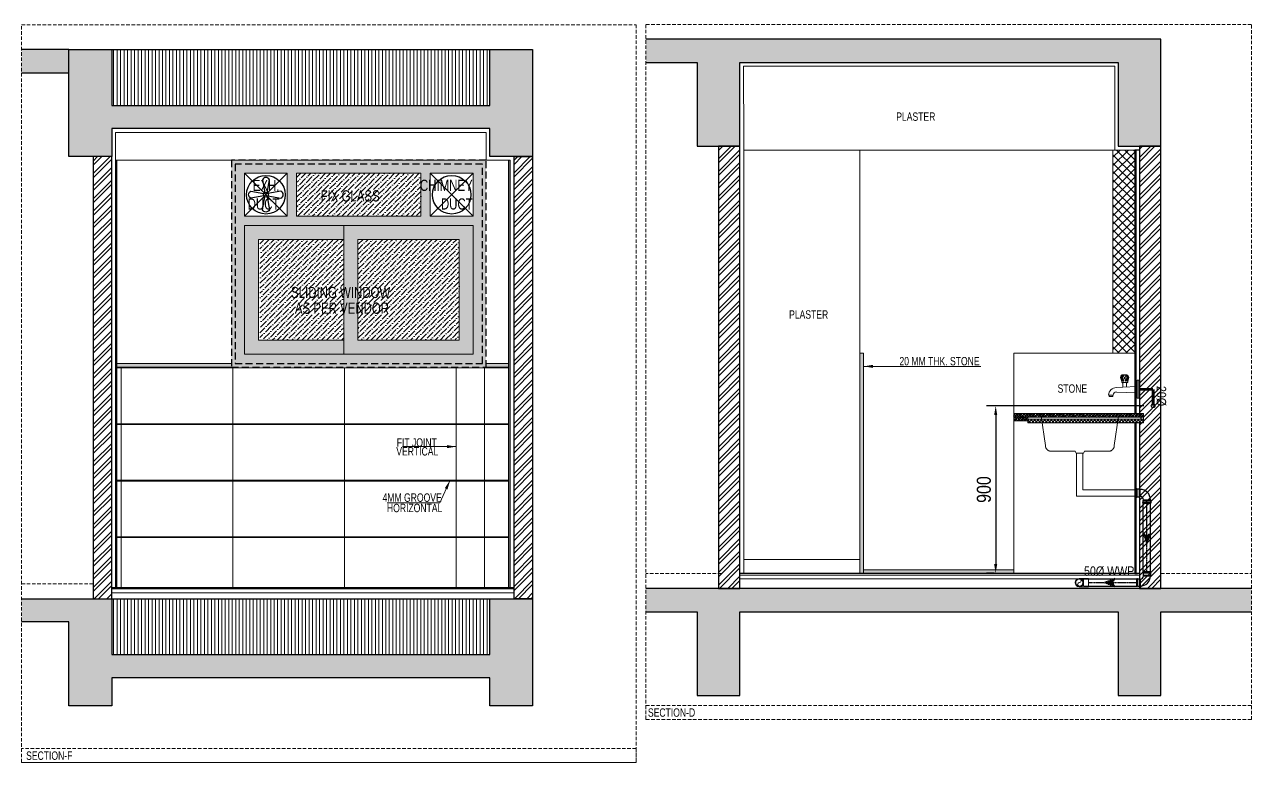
# Model space of a CAD drawing. Header units: inches. Extents: x 899679 to 12882928, y -3363313 to 527800.
# Drawn here: x 1036056 to 1042649, y 509392 to 513356 of the extents above; entities that cross this region are included whole.
import ezdxf
from ezdxf.enums import TextEntityAlignment as Align

# ---------------------------------------------------------------- set-up
doc = ezdxf.new("R2010")
doc.units = ezdxf.units.IN
doc.header["$LTSCALE"] = 150
for name, pattern in [('CENTER', [2, 1.25, -0.25, 0.25, -0.25]), ('Dash', [6, 3, -3]), ('DASHED2', [0.375, 0.25, -0.125]), ('HIDDEN', [0.375, 0.25, -0.125]), ('HIDDEN2', [0.1875, 0.125, -0.0625])]:
    doc.linetypes.add(name, pattern=pattern)
for name, color, linetype, lineweight in [('DOTTED LINE-MSA', 3, 'HIDDEN2', 13), ('e-ele01', 7, 'Continuous', 13), ('FILING-MSA', 253, 'Continuous', 9), ('g-dot', 8, 'HIDDEN', 9), ('g-ele-02', 8, 'Continuous', 9), ('g-ele-03', 8, 'Continuous', 5), ('g-ele03', 8, 'Continuous', 0), ('g-text', 8, 'Continuous', 9), ('P_WW PIPE', 4, 'Continuous', 9), ('PLASTER', 3, 'Continuous', 9), ('PLASTER HATCH', 253, 'Continuous', 0), ('sec-ha05', 8, 'Continuous', 15), ('SHEET', 7, 'Continuous', 13), ('STONE', 40, 'Continuous', 18), ('STONE HATCH-MSA', 253, 'Continuous', 9), ('WALL HATCH-MSA', 251, 'Continuous', 9), ('WALL-MSA', 32, 'Continuous', 30)]:
    doc.layers.add(name, color=color, linetype=linetype, lineweight=lineweight)
for name, color, linetype in [('FINISHES', 7, 'Continuous'), ('g-sol250', 8, 'Continuous'), ('P_DIM', 222, 'Continuous'), ('P_DOMESTIC GRAVITY PIPE', 3, 'Continuous'), ('P_SANITARY', 7, 'Continuous'), ('P_WASTE WATER PIPE', 4, 'DASHED2'), ('R.C.C HATCH-MSA', 250, 'Continuous'), ('R.C.C-MSA', 8, 'Continuous'), ('TILE SECTION', 152, 'Continuous')]:
    doc.layers.add(name, color=color, linetype=linetype)
doc.styles.add('ARIAL', font='swisscl.ttf')
doc.styles.add('arial unicode', font='swisscl.ttf', dxfattribs={"height": 165})
doc.styles.add('PLUMBING TEXT', font='ARIALN.TTF')
doc.dimstyles.new('PLUMBING DIM', dxfattribs={"dimscale": 50, "dimtxt": 1.5, "dimasz": 1, "dimexe": 1, "dimexo": 1, "dimgap": 0.5, "dimtad": 1, "dimdec": 1, "dimtxsty": 'PLUMBING TEXT', "dimcen": 1, "dimdle": 50, "dimclrd": 256, "dimclre": 256, "dimclrt": 256, "dimadec": 0, "dimazin": 0, "dimtfac": 1, "dimtdec": 1, "dimtmove": 0, "dimatfit": 3, "dimfxl": 50, "dimlwd": -1, "dimlwe": -1, "dimarcsym": 1})
doc.dimstyles.new('Scale-50', dxfattribs={"dimtxt": 75, "dimasz": 25, "dimexe": 0, "dimexo": 0, "dimgap": 20, "dimtad": 1, "dimdec": 0, "dimrnd": 1, "dimzin": 3, "dimdsep": 46, "dimtxsty": 'ARIAL', "dimblk": 'ARCHTICK', "dimcen": 0, "dimse1": 1, "dimse2": 1, "dimclrd": 50, "dimclrt": 256, "dimadec": 0, "dimazin": 0, "dimtfac": 1, "dimtdec": 0, "dimtmove": 1, "dimatfit": 3, "dimfxl": 1, "dimtolj": 1, "dimtzin": 0, "dimlwd": 18, "dimarcsym": 0})

# ---------------------------------------------------------------- blocks, each defined once
blk = doc.blocks.new('WASTE WATER ARROW')
at = {"layer": 'P_WASTE WATER PIPE', "ltscale": 0.025}
blk.add_hatch(color=256, dxfattribs=at).paths.add_polyline_path([(481737.16, -256822.52), (481729.92, -256825.26), (481737.16, -256828), (481735.75, -256825.26)])
at = {"layer": 'P_WASTE WATER PIPE', "color": 7, "linetype": 'ByBlock', "ltscale": 0.025}
blk.add_lwpolyline([(481737.16, -256822.52), (481729.92, -256825.26), (481737.16, -256828), (481735.75, -256825.26)], close=True, dxfattribs=at)
blk = doc.blocks.new('806-015UP')
at = {"color": 0, "linetype": 'Continuous'}
for p, q in [((64, 29.5), (0, 29.5)), ((64, -29.5), (64, 29.5)), ((64, -29.5), (0, -29.5))]:
    blk.add_line(p, q, dxfattribs=at)
at = {"color": 8, "linetype": 'Continuous'}
for p, q in [((21.7, 20), (29.6, 20)), ((29, 17), (29, 5.4)), ((37, 25), (64, 25)), ((21.7, -20), (29.6, -20)), ((29, -5.4), (29, -17)), ((37, -25), (64, -25))]:
    blk.add_line(p, q, dxfattribs=at)
at = {"color": 0, "linetype": 'Continuous'}
blk.add_circle((0, 0), 29.5, dxfattribs=at)
at = {"color": 8, "linetype": 'Continuous'}
blk.add_circle((0, 0), 25, dxfattribs=at)
at = {"color": 0, "linetype": 'Continuous'}
for centre, start, end in [((0, 12.5), 90, 270), ((0, -12.5), 270, 90)]:
    blk.add_arc(centre, 12.5, start, end, dxfattribs=at)
at = {"color": 8, "linetype": 'Continuous'}
for centre, start, end in [((37, 17), 90, 180), ((37, -17), 180, 270)]:
    blk.add_arc(centre, 8, start, end, dxfattribs=at)
blk = doc.blocks.new('_ArchTick')
at = {"color": 0, "linetype": 'ByBlock', "const_width": 0.15}
blk.add_lwpolyline([(-0.5, -0.5), (0.5, 0.5)], dxfattribs=at)
blk = doc.blocks.new('A$C16C118FA')
at = {"layer": 'FINISHES', "color": 7, "linetype": 'Continuous', "lineweight": 9}
for p, q in [((-186.8, 71.8), (-109.3, 68.5)), ((-129.3, 69.3), (-128.5, 85)), ((-109.3, 68.5), (-110.1, 85)), ((-109.3, 68.5), (-74.6, 66.9)), ((-186.8, 39.2), (-74.6, 42.9)), ((-33.2, 26.3), (-57.2, 26.3))]:
    blk.add_line(p, q, dxfattribs=at)
at = {"layer": 'FINISHES', "color": 7, "lineweight": 9}
for points in [[(-103.2, 93.3), (-103.2, 99.4), (-96, 121.6), (-100.3, 133.9), (-100.6, 134), (-101.2, 134), (-103.5, 134.4), (-107.2, 135), (-111.9, 135.4), (-117.4, 135.6), (-123.6, 135.3), (-130.2, 134.5), (-136.9, 133), (-142.4, 121.3), (-135.4, 101.2), (-135.4, 93.3), (-103.2, 93.3)], [(-100.4, 133.2), (-135.4, 133.2)], [(-141, 121.6), (-142.2, 121.6)], [(-140.4, 121.5), (-137.5, 130.1), (-137.1, 130.2), (-136.1, 130.3), (-135, 129.9), (-134.1, 128.5), (-134.4, 121.3), (-131.2, 104.7), (-131.2, 104.4), (-131.4, 104), (-131.8, 102.5), (-132.2, 101.9), (-132.9, 101.6), (-133.7, 101.8), (-134.7, 102.5), (-140.4, 121.5)], [(-131.8, 121.6), (-135.2, 121.6)], [(-131.6, 121.6), (-129.4, 129.9), (-128.9, 130.2), (-128, 130.8), (-126.7, 130.8), (-125.9, 130.3), (-125.3, 129.4), (-121.8, 121.5), (-123.8, 103.1), (-124.3, 102.5), (-125.3, 101.6), (-126.7, 101.3), (-127.4, 101.8), (-128, 102.7), (-131.6, 121.6)], [(-116.8, 121.6), (-121.6, 121.6)], [(-107.1, 121.6), (-109.3, 129.9), (-109.7, 130.2), (-110.7, 130.8), (-112, 130.8), (-112.8, 130.3), (-113.4, 129.4), (-116.8, 121.5), (-114.8, 103.1), (-114.4, 102.5), (-113.3, 101.6), (-111.9, 101.3), (-111.3, 101.8), (-110.6, 102.7), (-107.1, 121.6)], [(-98.3, 121.5), (-101.2, 130.1), (-101.5, 130.2), (-102.6, 130.3), (-103.7, 129.9), (-104.5, 128.5), (-104.3, 121.3), (-107.4, 104.7), (-107.4, 104.4), (-107.3, 104), (-106.9, 102.5), (-106.4, 101.9), (-105.7, 101.6), (-105, 101.8), (-104, 102.5), (-98.3, 121.5)], [(-104.5, 121.6), (-107.1, 121.6)], [(-96.1, 121.6), (-98.2, 121.6)]]:
    blk.add_lwpolyline(points, dxfattribs=at)
at = {"layer": 'FINISHES', "color": 7, "linetype": 'Continuous', "lineweight": 9}
for points in [[(-195.2, 106), (-186.8, 106), (-186.8, 9.6), (-195.2, 9.6)], [(-35.6, 26.3), (-55, 26.3), (-55, 19.2), (-35.6, 19.2)]]:
    blk.add_lwpolyline(points, close=True, dxfattribs=at)
at = {"layer": 'FINISHES', "color": 7, "lineweight": 9}
for centre, start, end in [((-139.5, 85), 0, 49.57903), ((-99.1, 85), 130.42097, 180)]:
    blk.add_arc(centre, 10.9, start, end, dxfattribs=at)
at = {"layer": 'FINISHES', "color": 7, "linetype": 'Continuous', "lineweight": 9}
for radius, start in [(41.5, 1.1467), (17.5, 2.72425)]:
    blk.add_arc((-74.6, 25.5), radius, start, 90, dxfattribs=at)
blk = doc.blocks.new('*D169')
at = {"layer": 'Defpoints', "color": 0, "transparency": 16777216}
for p in [(6074.8, 5218.9), (5228.9, 4318.9), (5270.4, 4318.9)]:
    blk.add_point(p, dxfattribs=at)
at = {"layer": 'P_DIM', "transparency": 16777216}
for p, q in [((6024.8, 5218.9), (5178.9, 5218.9)), ((5228.9, 5168.9), (5228.9, 4368.9)), ((5220.4, 4318.9), (5178.9, 4318.9))]:
    blk.add_line(p, q, dxfattribs=at)
for points in [[(5237.2, 5168.9), (5220.5, 5168.9), (5228.9, 5218.9)], [(5220.5, 4368.9), (5237.2, 4368.9), (5228.9, 4318.9)]]:
    blk.add_solid(points, dxfattribs=at)
at = {"layer": 'P_DIM', "transparency": 16777216, "insert": (5165.6, 4768.9), "char_height": 75, "attachment_point": 5, "rotation": 90, "style": 'PLUMBING TEXT'}
blk.add_mtext('900', dxfattribs=at)
blk = doc.blocks.new('G$CA8CA8653')
at = {"layer": 'FILING-MSA'}
h = blk.add_hatch(dxfattribs=at)
h.set_pattern_fill('ANSI31', color=251, scale=150, angle=45)
h.set_pattern_definition([(90, (-1800002.258, -758726.853), (-18.75, 0), [])])
h.paths.add_polyline_path([(478.96, 7132.69), (478.96, 6832.69), (2510.86, 6832.69), (2510.86, 7132.69)])
h = blk.add_hatch(dxfattribs=at)
h.set_pattern_fill('ANSI31', color=251, scale=150, angle=45)
h.set_pattern_definition([(90, (-1800002.258, -761676.853), (-18.75, 0), [])])
h.paths.add_polyline_path([(478.96, 4182.69), (478.96, 3882.69), (2510.86, 3882.69), (2510.86, 4182.69)])
at = {"layer": 'g-sol250'}
h = blk.add_hatch(color=251, dxfattribs=at)
h.dxf.hatch_style = 1
h.paths.add_polyline_path([(2470.86, 6517.69), (1142.56, 6517.69), (1142.56, 5446.69), (2470.86, 5446.69)])
h.paths.add_polyline_path([(2140.86, 6467.69), (2140.86, 6237.69), (1472.56, 6237.69), (1472.56, 6467.69)], flags=16)
h.paths.add_polyline_path([(2420.86, 6467.69), (2420.86, 6237.69), (2190.86, 6237.69), (2190.86, 6467.69)], flags=16)
h.paths.add_polyline_path([(1192.56, 6467.69), (1422.56, 6467.69), (1422.56, 6237.69), (1192.56, 6237.69)], flags=16)
h.paths.add_polyline_path([(2420.86, 6187.69), (2420.86, 5496.69), (1192.56, 5496.69), (1192.56, 6187.69)], flags=16)
h.paths.add_polyline_path([(2345.86, 6112.69), (2345.86, 5571.69), (1800.86, 5571.69), (1800.86, 6112.69)], flags=0)
h.paths.add_polyline_path([(1427.79, 5872.67), (2180.65, 5872.67), (2180.65, 5782.67), (1427.79, 5782.67)], flags=24)
h.paths.add_polyline_path([(1586.27, 6391.52), (2070.55, 6391.52), (2070.55, 6301.52), (1586.27, 6301.52)], flags=24)
h.paths.add_polyline_path([(1448.3, 5788.35), (2218.3, 5788.35), (2218.3, 5698.35), (1448.3, 5698.35)], flags=24)
h = blk.add_hatch(color=251, dxfattribs=at)
h.paths.add_polyline_path([(1725.86, 6187.69), (1192.56, 6187.69), (1192.56, 5496.69), (1725.86, 5496.69)])
h.paths.add_polyline_path([(2420.86, 6187.69), (1725.86, 6187.69), (1725.86, 5496.69), (2420.86, 5496.69)])
h.paths.add_polyline_path([(1725.86, 6112.69), (1267.56, 6112.69), (1267.56, 5571.69), (1725.86, 5571.69)], flags=16)
h.paths.add_polyline_path([(2345.86, 6112.69), (1800.86, 6112.69), (1800.86, 5571.69), (2345.86, 5571.69)], flags=16)
at = {"layer": 'g-sol250', "ltscale": 750}
h = blk.add_hatch(color=251, dxfattribs=at)
h.dxf.hatch_style = 1
h.paths.add_polyline_path([(4518.59, 4317.74), (4498.59, 4317.74), (4498.59, 5501.74), (4518.59, 5501.74)])
at = {"layer": 'g-sol250'}
h = blk.add_hatch(color=251, dxfattribs=at)
h.dxf.hatch_style = 1
h.paths.add_polyline_path([(1130.56, 5446.69), (506.96, 5446.69), (506.96, 5426.69), (1130.56, 5426.69)])
h = blk.add_hatch(color=251, dxfattribs=at)
h.dxf.hatch_style = 1
h.paths.add_polyline_path([(2612.86, 5446.69), (2482.86, 5446.69), (2482.86, 5426.69), (2612.86, 5426.69)])
h = blk.add_hatch(dxfattribs=at)
h.set_pattern_fill('ANSI33', color=251, scale=2, style=0)
h.set_pattern_definition([(45, (-33130259.623, 17116907.817), (-8.980256121, 8.980256121), []), (45, (-33130250.642, 17116907.817), (-8.980256121, 8.980256121), [6.35, -3.175])])
h.paths.add_polyline_path([(6022.51, 5177.74), (5827.99, 5177.74), (5819.99, 5177.74), (5325.99, 5177.74), (5325.99, 5157.74), (6022.51, 5157.74)])
h.paths.add_polyline_path([(5369.09, 5137.74), (5400.99, 5137.74), (5400.99, 5147.74), (5400.99, 5157.74), (5325.99, 5157.74), (5325.99, 5137.74), (5329.13, 5137.74), (5360.46, 5137.74)])
at = {"layer": 'PLASTER HATCH'}
h = blk.add_hatch(dxfattribs=at)
h.set_pattern_fill('ANSI37', color=251, scale=10, angle=180)
h.set_pattern_definition([(225, (-955050.623, -471204.412), (22.4506403, -22.4506403), []), (315, (-955050.623, -471204.412), (22.4506403, 22.4506403), [])])
h.paths.add_polyline_path([(5975.98, 6592.74), (5868.98, 6592.74), (5858.74, 6592.74), (5858.74, 5501.74), (5975.98, 5501.74)])
at = {"layer": 'R.C.C HATCH-MSA'}
h = blk.add_hatch(color=251, dxfattribs=at)
h.dxf.hatch_style = 1
h.paths.add_polyline_path([(3349.49, 4112.74), (3349.04, 4237.74), (6603.24, 4237.74), (6603.24, 4112.74), (6116.89, 4112.74), (6116.89, 3662.74), (5886.89, 3662.74), (5886.89, 4112.74), (3854.99, 4112.74), (3854.99, 3662.74), (3624.99, 3662.74), (3624.99, 4112.74)])
h.paths.add_polyline_path([(3349.96, 7062.71), (3349.51, 7187.7), (6116.89, 7187.74), (6116.89, 6612.74), (5886.89, 6612.74), (5886.89, 7062.74), (3854.99, 7062.74), (3854.99, 6612.74), (3624.99, 6612.74), (3624.99, 7062.74)])
h = blk.add_hatch(color=251, dxfattribs=at)
h.dxf.hatch_style = 1
h.paths.add_polyline_path([(2740.86, 6832.69), (2740.86, 6707.69), (2740.86, 6707.69), (2740.86, 6557.69), (2510.86, 6557.69), (2510.86, 6707.69), (478.96, 6707.69), (478.96, 6982.69), (478.96, 6557.69), (248.96, 6557.69), (248.96, 6682.69), (248.96, 6682.69), (248.96, 7132.69), (478.96, 7132.69), (478.96, 6832.69), (2510.86, 6832.69), (2510.86, 7132.69), (2740.86, 7132.69), (2740.86, 6832.69)])
h.paths.add_polyline_path([(-5.07, 4182.69), (-5.07, 4057.69), (248.96, 4057.69), (248.96, 3607.69), (478.96, 3607.69), (478.96, 3757.69), (2510.86, 3757.69), (2510.86, 3607.69), (2740.86, 3607.69), (2740.86, 3757.69), (2740.86, 3882.69), (2740.86, 4182.69), (2510.86, 4182.69), (2510.86, 3882.69), (478.96, 3882.69), (478.96, 4182.69)])
h = blk.add_hatch(color=251, dxfattribs=at)
h.dxf.hatch_style = 1
h.paths.add_polyline_path([(-5.07, 7132.69), (-5.07, 7007.69), (248.96, 7007.69), (248.96, 7132.69)])
at = {"layer": 'sec-ha05', "ltscale": 300}
h = blk.add_hatch(dxfattribs=at)
h.set_pattern_fill('ANSI36', color=251, scale=150, style=0)
h.set_pattern_definition([(45, (283155.097, -38049.74), (9.9436891, 36.4601934), [46.875, -9.375, 0, -9.375])])
h.paths.add_polyline_path([(2140.86, 6467.69), (2140.86, 6237.69), (1472.56, 6237.69), (1472.56, 6467.69)])
h.paths.add_polyline_path([(2345.86, 6112.69), (2345.86, 5571.69), (1800.86, 5571.69), (1800.86, 6112.69)])
h.paths.add_polyline_path([(1275.56, 5571.69), (1275.56, 6112.69), (1725.86, 6112.69), (1725.86, 5571.69)])
h = blk.add_hatch(dxfattribs=at)
h.set_pattern_fill('ANSI37', color=251, scale=4, angle=180, style=0)
h.set_pattern_definition([(45, (-30319932.617, 16891426.187), (-8.980256121, 8.980256121), []), (135, (-30319932.617, 16891426.187), (-8.980256121, -8.980256121), [])])
h.paths.add_polyline_path([(5730.34, 5147.74), (6022.51, 5147.74), (6022.51, 5127.74), (5897.99, 5127.74), (5877.99, 5127.74), (5869.99, 5127.74), (5730.34, 5127.74)])
h.paths.add_polyline_path([(5730.34, 5127.74), (5400.99, 5127.74), (5400.99, 5147.74), (5730.34, 5147.74)])
h.paths.add_polyline_path([(5400.99, 5127.74), (5400.72, 5127.74), (5400.99, 5137.74), (5400.99, 5147.74)])
at = {"layer": 'STONE HATCH-MSA', "ltscale": 750}
h = blk.add_hatch(color=251, dxfattribs=at)
h.dxf.hatch_style = 1
h.paths.add_polyline_path([(2470.86, 6517.69), (1142.56, 6517.69), (1142.56, 5446.69), (2470.86, 5446.69)], flags=16)
h.paths.add_polyline_path([(1122.56, 5426.69), (1122.56, 6537.69), (2490.86, 6537.69), (2490.86, 5426.69)])
at = {"layer": 'STONE HATCH-MSA'}
h = blk.add_hatch(color=251, dxfattribs=at)
h.dxf.hatch_style = 1
h.paths.add_polyline_path([(5325.98, 4337.74), (4518.59, 4337.74), (4518.59, 4317.74), (5325.98, 4317.74)])
at = {"layer": 'WALL HATCH-MSA'}
h = blk.add_hatch(dxfattribs=at)
h.set_pattern_fill('ANSI32', color=251, scale=5)
h.set_pattern_definition([(45, (-956049.35, -506125.95), (-33.6759605, 33.6759605), []), (45, (-956026.9, -506125.95), (-33.6759605, 33.6759605), [])])
h.paths.add_polyline_path([(3739.99, 4237.74), (3854.99, 4237.74), (3854.99, 6612.74), (3739.99, 6612.74)])
h = blk.add_hatch(dxfattribs=at)
h.set_pattern_fill('ANSI32', color=251, scale=5)
h.set_pattern_definition([(45, (-956063.35, -481117.757), (-33.6759605, 33.6759605), []), (45, (-956040.9, -481117.757), (-33.6759605, 33.6759605), [])])
h.paths.add_polyline_path([(6022.51, 5177.74), (6001.89, 5177.74), (6001.89, 6612.74), (6116.89, 6612.74), (6116.89, 4237.74), (6001.89, 4237.74), (6001.89, 5127.74), (6022.51, 5127.74)])
h = blk.add_hatch(dxfattribs=at)
h.set_pattern_fill('ANSI32', color=251, scale=5)
h.set_pattern_definition([(45, (-1004632.46, -506167.164), (-33.6759605, 33.6759605), []), (45, (-1004610.01, -506167.164), (-33.6759605, 33.6759605), [])])
h.paths.add_polyline_path([(378.96, 4182.69), (478.96, 4182.69), (478.96, 6557.69), (378.96, 6557.69)])
h = blk.add_hatch(dxfattribs=at)
h.set_pattern_fill('ANSI32', color=251, scale=5)
h.set_pattern_definition([(45, (-962584.123, -506181), (-33.6759605, 33.6759605), []), (45, (-962561.673, -506181), (-33.6759605, 33.6759605), [])])
h.paths.add_polyline_path([(2740.86, 4182.69), (2640.86, 4182.69), (2640.86, 6557.69), (2740.86, 6557.69)])
at = {"color": 251}
for points in [[(2490.86, 6537.69), (1122.56, 6537.69), (1122.56, 5426.69), (2490.86, 5426.69)], [(2470.86, 6517.69), (1142.56, 6517.69), (1142.56, 5446.69), (2470.86, 5446.69)]]:
    blk.add_lwpolyline(points, close=True, dxfattribs=at)
at = {"layer": 'DOTTED LINE-MSA', "color": 251}
for p, q in [((3754.99, 4317.74), (3349.27, 4317.74)), ((6116.89, 4317.74), (6603.24, 4317.74)), ((378.96, 4262.69), (-5.07, 4262.69))]:
    blk.add_line(p, q, dxfattribs=at)
at = {"layer": 'e-ele01', "color": 251, "lineweight": 30, "elevation": 0}
for points in [[(1313.78, 6363.46), (1326.22, 6433.54, 0.6666667), (1288.9, 6433.54), (1301.34, 6363.46)], [(1296.79, 6346.47), (1226.71, 6334.03, -0.6666667), (1226.71, 6371.35), (1296.79, 6358.91)], [(1313.78, 6341.92), (1326.22, 6271.84, -0.6666667), (1288.9, 6271.84), (1301.34, 6341.92)], [(1318.33, 6346.47), (1388.41, 6334.03, 0.6666667), (1388.41, 6371.35), (1318.33, 6358.91)]]:
    blk.add_lwpolyline(points, format="xyb", dxfattribs=at)
at = {"layer": 'e-ele01', "color": 251, "lineweight": 30}
for centre, radius in [((1307.56, 6352.69), 103.66), ((2305.86, 6352.69), 103.66), ((1307.56, 6352.69), 12.44)]:
    blk.add_circle(centre, radius, dxfattribs=at)
at = {"layer": 'g-dot', "color": 251, "ltscale": 150}
for p, q in [((1192.56, 6467.69), (1422.56, 6237.69)), ((1422.56, 6467.69), (1192.56, 6237.69)), ((2420.86, 6467.69), (2190.86, 6237.69)), ((2190.86, 6467.69), (2420.86, 6237.69))]:
    blk.add_line(p, q, dxfattribs=at)
at = {"layer": 'g-ele-02', "color": 251}
for p, q in [((5868.98, 6592.74), (3874.99, 6592.74)), ((1122.56, 5446.69), (506.96, 5446.69)), ((1122.56, 5426.69), (506.96, 5426.69)), ((530.56, 5422.69), (530.56, 4242.69)), ((1130.56, 5422.69), (1130.56, 4242.69)), ((1730.56, 5422.69), (1730.56, 4242.69)), ((2330.56, 5422.69), (2330.56, 4242.69)), ((2612.86, 5426.69), (2482.86, 5426.69)), ((2482.86, 5422.69), (2482.86, 4242.69)), ((2612.86, 5446.69), (2490.86, 5446.69)), ((1130.56, 5122.69), (506.96, 5122.69)), ((1130.56, 5118.69), (506.96, 5118.69)), ((2612.86, 5122.69), (2482.86, 5122.69)), ((2612.86, 5118.69), (2482.86, 5118.69)), ((1130.56, 4818.69), (506.96, 4818.69)), ((1130.56, 4814.69), (506.96, 4814.69)), ((2612.86, 4818.69), (2482.86, 4818.69)), ((2612.86, 4814.69), (2482.86, 4814.69)), ((1130.56, 4514.69), (506.96, 4514.69)), ((1130.56, 4510.69), (506.96, 4510.69)), ((2612.86, 4514.69), (2482.86, 4514.69)), ((2612.86, 4510.69), (2482.86, 4510.69))]:
    blk.add_line(p, q, dxfattribs=at)
at = {"layer": 'g-ele-02', "color": 251, "ltscale": 250}
blk.add_line((4518.59, 5501.74), (4498.59, 5501.74), dxfattribs=at)
blk.add_lwpolyline([(4518.59, 5501.74), (4518.59, 4317.74), (4498.59, 4317.74), (4498.59, 6592.74), (4518.59, 6592.74)], dxfattribs=at)
at = {"layer": 'g-ele-02', "color": 251}
blk.add_lwpolyline([(2490.86, 6537.69), (498.96, 6537.69)], dxfattribs=at)
at = {"layer": 'g-ele-02', "color": 251, "ltscale": 250, "elevation": 0}
blk.add_lwpolyline([(5975.98, 5501.74), (5325.98, 5501.74), (5325.98, 5177.74)], dxfattribs=at)
at = {"layer": 'g-ele-03', "color": 251}
for p, q in [((5858.74, 5501.74), (5858.74, 6592.74)), ((506.96, 5422.69), (2612.86, 5422.69)), ((1882.86, 5422.69, 0), (2482.86, 5422.69)), ((1130.56, 5122.69), (2482.86, 5122.69)), ((1130.56, 5118.69), (2482.86, 5118.69)), ((5663.25, 4964.74, 0), (5663.25, 4733.92, 0)), ((5697.07, 4964.74, 0), (5697.07, 4767.74, 0)), ((1130.56, 4818.69), (2482.86, 4818.69)), ((1130.56, 4814.69), (2482.86, 4814.69)), ((5697.07, 4767.74, 0), (5981.05, 4767.74, 0)), ((5663.25, 4733.92, 0), (5981.05, 4733.92, 0)), ((1130.56, 4514.69), (2482.86, 4514.69)), ((1130.56, 4510.69), (2482.86, 4510.69))]:
    blk.add_line(p, q, dxfattribs=at)
at = {"layer": 'g-ele-03', "color": 251, "linetype": 'Dash', "ltscale": 5}
for p, q in [((5496.27, 5004.74, 0), (5472.77, 5162.74, 0)), ((5866.05, 5004.74, 0), (5889.55, 5162.74, 0)), ((5656.16, 4974.74, 0), (5526.27, 4974.74, 0)), ((5659.78, 4967.5, 0), (5656.16, 4974.74, 0)), ((5698.07, 4964.74, 0), (5664.25, 4964.74, 0)), ((5702.54, 4967.5, 0), (5706.16, 4974.74, 0)), ((5836.05, 4974.74, 0), (5706.16, 4974.74, 0))]:
    blk.add_line(p, q, dxfattribs=at)
at = {"layer": 'g-ele-03', "color": 251}
blk.add_lwpolyline([(2482.86, 6537.69), (1130.56, 6537.69)], dxfattribs=at)
for points in [[(1192.56, 6467.69), (1422.56, 6467.69), (1422.56, 6237.69), (1192.56, 6237.69)], [(2140.86, 6467.69), (1472.56, 6467.69), (1472.56, 6237.69), (2140.86, 6237.69)], [(2420.86, 6467.69), (2190.86, 6467.69), (2190.86, 6237.69), (2420.86, 6237.69)], [(1725.86, 6187.69), (1192.56, 6187.69), (1192.56, 5496.69), (1725.86, 5496.69)], [(2420.86, 6187.69), (1192.56, 6187.69), (1192.56, 5496.69), (2420.86, 5496.69)], [(2420.86, 6187.69), (1725.86, 6187.69), (1725.86, 5496.69), (2420.86, 5496.69)], [(1725.86, 6112.69), (1267.56, 6112.69), (1267.56, 5571.69), (1725.86, 5571.69)], [(2345.86, 6112.69), (1800.86, 6112.69), (1800.86, 5571.69), (2345.86, 5571.69)]]:
    blk.add_lwpolyline(points, close=True, dxfattribs=at)
at = {"layer": 'g-ele-03', "color": 251, "linetype": 'Dash', "ltscale": 5}
for centre, radius, start, end in [((5526.27, 5004.74, 0), 30, 180, 270), ((5664.25, 4969.74, 0), 5, 206.565051, 270), ((5698.07, 4969.74, 0), 5, 270, 333.434949), ((5836.05, 5004.74, 0), 30, 270, 0)]:
    blk.add_arc(centre, radius, start, end, dxfattribs=at)
at = {"layer": 'g-ele03', "color": 251}
for p, q in [((4498.59, 4392.74), (3874.99, 4392.74)), ((5325.98, 4337.74, 0), (4518.59, 4337.74))]:
    blk.add_line(p, q, dxfattribs=at)
at = {"layer": 'g-ele03', "color": 251, "elevation": 0}
blk.add_lwpolyline([(5325.98, 5137.74), (5325.98, 4317.74)], dxfattribs=at)
at = {"layer": 'PLASTER', "color": 251}
for p, q in [((6001.89, 4309.74), (3854.99, 4309.74)), ((6001.89, 4289.74), (3854.99, 4289.74)), ((478.96, 4234.69), (2640.86, 4234.69)), ((478.96, 4214.69), (2640.86, 4214.69))]:
    blk.add_line(p, q, dxfattribs=at)
for points in [[(5983.98, 5177.74), (5983.98, 6592.74), (5868.98, 6592.74), (5868.98, 7042.57), (3874.39, 7042.74), (3874.99, 6637.74), (3874.99, 4317.74)], [(498.96, 4242.69), (498.96, 6557.69), (498.96, 6687.69), (2490.86, 6687.69), (2490.86, 6537.69), (2620.86, 6537.69), (2620.86, 4242.69)], [(5983.98, 4317.74), (5983.98, 5127.74)]]:
    blk.add_lwpolyline(points, dxfattribs=at)
at = {"layer": 'R.C.C-MSA', "color": 251}
for points in [[(3349.96, 7062.74), (3624.99, 7062.74), (3624.99, 6612.74), (3854.99, 6612.74), (3854.99, 7062.74), (5886.89, 7062.74), (5886.89, 6612.74), (6116.89, 6612.74), (6116.89, 6737.74), (6116.89, 6737.74), (6116.89, 7187.74), (3349.51, 7187.74)], [(-5.07, 7007.69), (248.96, 7007.69), (248.96, 7132.69), (-5.07, 7132.69)], [(6603.24, 4237.74), (3349.27, 4237.74)], [(-5.07, 4182.69), (478.96, 4182.69), (478.96, 3882.69), (2510.86, 3882.69), (2510.86, 4182.69), (2740.86, 4182.69), (2740.86, 4182.69), (2740.86, 3882.69)], [(3349.27, 4112.74), (3624.99, 4112.74), (3624.99, 3662.74), (3854.99, 3662.74), (3854.99, 4112.74), (5886.89, 4112.74), (5886.89, 3662.74), (6116.89, 3662.74), (6116.89, 4112.74), (6603.24, 4112.74)], [(2740.86, 3882.69), (2740.86, 3757.69), (2740.86, 3607.69), (2510.86, 3607.69), (2510.86, 3757.69), (478.96, 3757.69), (478.96, 3607.69), (248.96, 3607.69), (248.96, 4057.69), (-5.07, 4057.69)]]:
    blk.add_lwpolyline(points, dxfattribs=at)
blk.add_lwpolyline([(2740.86, 6707.69), (2740.86, 6557.69), (2510.86, 6557.69), (2510.86, 6707.69), (478.96, 6707.69), (478.96, 6557.69), (248.96, 6557.69), (248.96, 6682.69), (248.96, 6682.69), (248.96, 7132.69), (478.96, 7132.69), (478.96, 6832.69), (2510.86, 6832.69), (2510.86, 7132.69), (2740.86, 7132.69), (2740.86, 6832.69)], close=True, dxfattribs=at)
at = {"layer": 'SHEET', "color": 251, "linetype": 'HIDDEN', "ltscale": 0.5}
for points in [[(3296.51, 3302.8), (-5.07, 3302.8), (-5.07, 7265.84), (3296.51, 7265.84)], [(3349.27, 3532.96), (6603.24, 3532.96), (6603.24, 7266.98), (3349.27, 7266.98)], [(6603.24, 3532.96), (3349.27, 3533.43), (3349.27, 3608.43), (6603.24, 3607.96)], [(-5.07, 3302.8), (3296.51, 3302.8), (3296.51, 3377.8), (-5.07, 3377.8)]]:
    blk.add_lwpolyline(points, close=True, dxfattribs=at)
at = {"layer": 'STONE', "color": 251}
for q in [(6022.51, 5147.74, 0), (5400.99, 5127.74, 0), (5400.99, 5127.74, 0)]:
    blk.add_line((5400.99, 5147.74, 0), q, dxfattribs=at)
at = {"layer": 'STONE', "color": 251, "elevation": 0}
for points in [[(6022.51, 5177.74), (5325.98, 5177.74), (5325.98, 5157.74), (6022.51, 5157.74)], [(5325.98, 5157.74), (5400.99, 5157.74), (5400.99, 5137.74), (5325.98, 5137.74)]]:
    blk.add_lwpolyline(points, close=True, dxfattribs=at)
blk.add_lwpolyline([(5897.99, 5177.74), (6022.51, 5177.74), (6022.51, 5127.74), (5400.99, 5127.74)], dxfattribs=at)
at = {"layer": 'TILE SECTION', "color": 251, "ltscale": 500}
blk.add_line((6001.89, 4317.74), (3854.99, 4317.74), dxfattribs=at)
at = {"layer": 'TILE SECTION', "color": 251, "ltscale": 10000}
blk.add_line((478.96, 4242.69), (2640.86, 4242.69), dxfattribs=at)
at = {"layer": 'TILE SECTION', "color": 251}
for points in [[(5998.98, 6592.74), (5975.98, 6592.74), (5975.98, 5177.74)], [(5975.98, 5127.74), (5975.98, 4317.74), (5990.98, 4317.74)]]:
    blk.add_lwpolyline(points, dxfattribs=at)
at = {"layer": 'TILE SECTION', "color": 251, "ltscale": 10000}
for points in [[(506.96, 4242.69), (506.96, 6537.69)], [(2612.86, 4242.69), (2612.86, 6537.69)]]:
    blk.add_lwpolyline(points, dxfattribs=at)
at = {"layer": 'WALL-MSA', "color": 251}
for p, q in [((478.96, 7132.69), (2510.86, 7132.69)), ((478.96, 4182.69), (2510.86, 4182.69))]:
    blk.add_line(p, q, dxfattribs=at)
for points in [[(3739.99, 4237.74), (3854.99, 4237.74), (3854.99, 6612.74), (3739.99, 6612.74)], [(378.96, 4182.69), (478.96, 4182.69), (478.96, 6557.69), (378.96, 6557.69)], [(2740.86, 4182.69), (2640.86, 4182.69), (2640.86, 6557.69), (2740.86, 6557.69)]]:
    blk.add_lwpolyline(points, close=True, dxfattribs=at)
for points in [[(6001.89, 5127.74), (6001.89, 4237.74), (6116.89, 4237.74), (6116.89, 6612.74), (6001.89, 6612.74), (6001.89, 5177.74)], [(6008.56, 5159.26), (6008.56, 5149.26)]]:
    blk.add_lwpolyline(points, dxfattribs=at)
at = {"layer": 'P_SANITARY', "color": 251, "xscale": -1}
blk.add_blockref('A$C16C118FA', (5802.77, 5249.98), dxfattribs=at)
at = {"layer": 'g-text', "color": 251, "style": 'arial unicode'}
for s, p in [('PLASTER', (4694.64, 6772.31, 0)), ('PLASTER', (4118.76, 5709.24, 0)), ('20 MM THK. STONE', (4711.67, 5458.63, 0)), ('FIT JOINT', (2010.57, 5021.66, 0)), ('VERTICAL', (2008.24, 4974.37, 0)), ('4MM GROOVE', (1934.52, 4725.63, 0)), ('HORIZONTAL', (1958.17, 4670.02, 0))]:
    blk.add_text(s, height=45, dxfattribs=at).set_placement(p, align=Align.MIDDLE_LEFT)
for s, height, p in [('FIX GLASS', 60, (1601.27, 6316.52, 1811.48)), ('SLIDING WINDOW ', 60, (1442.79, 5797.67, 1811.48)), ('AS PER VENDOR', 60, (1463.3, 5713.35, 1811.48)), ('SECTION-D', 45, (3360.41, 3548.44)), ('SECTION-F', 45, (19.26, 3316.95))]:
    blk.add_text(s, height=height, dxfattribs=at).set_placement(p)
blk.add_text('STONE', height=45, dxfattribs=at).set_placement((5720.35, 5311.51, 0), align=Align.MIDDLE_RIGHT)
at = {"layer": 'g-text', "color": 251, "char_height": 60, "width": 227.645, "attachment_point": 9, "style": 'arial unicode'}
for s, insert in [('EXH. \\PDUCT', (1380.33, 6271.82, 0)), ('CHIMNEY \\PDUCT', (2418.73, 6272.34))]:
    blk.add_mtext(s, dxfattribs=dict(at, insert=insert))
at = {"layer": 'P_DIM', "color": 251}
dim = blk.add_linear_dim(base=(5228.88, 4318.87), p1=(6074.8, 5218.87), p2=(5270.44, 4318.87), angle=90, dimstyle='PLUMBING DIM', dxfattribs=at)
dim.commit()
dim.dimension.update_dxf_attribs({"geometry": '*D169', "text_midpoint": (5165.59, 4768.87)})
at = {"layer": 'g-text', "color": 251}
for points, override in [([(4519.77, 5430.64), (5148.5, 5430.64)], {"dimasz": 50, "dimtad": 0, "dimfxl": 200}), ([(2330.56, 4999.47, 0), (2041.35, 4999.47, 0)], {"dimasz": 50, "dimtad": 0}), ([(2297.11, 4818.69, 0), (2241.57, 4698.41, 0), (1959.95, 4698.41, 0)], {"dimasz": 50, "dimtad": 0})]:
    blk.add_leader(points, dimstyle='Scale-50', override=override, dxfattribs=at)

msp = doc.modelspace()

# ---------------------------------------------------------------- linework, layer by layer
at = {"layer": 'P_DOMESTIC GRAVITY PIPE', "const_width": 15}
for points in [[(1042043.7, 511396.88), (1042120.54, 511396.88)], [(1042120.54, 511308), (1042120.54, 511396.88)]]:
    msp.add_lwpolyline(points, dxfattribs=at)
at = {"layer": 'P_DOMESTIC GRAVITY PIPE'}
msp.add_circle((1042120.54, 511308), 10, dxfattribs=at)
at = {"layer": 'P_WASTE WATER PIPE', "linetype": 'Continuous', "ltscale": 6}
for p, q in [((1042029.73, 510860.55), (1042029.72, 510819.04)), ((1042031.1, 510860.55), (1042029.73, 510860.55)), ((1042031.1, 510819.04), (1042031.1, 510860.55)), ((1042046.63, 510860.55), (1042034.3, 510860.55)), ((1042034.3, 510819.16), (1042034.3, 510860.55)), ((1042050.79, 510858.8), (1042046.63, 510860.55)), ((1042046.64, 510819.16), (1042046.63, 510860.55)), ((1042050.8, 510821.31), (1042050.79, 510858.8)), ((1042029.72, 510819.04), (1042031.1, 510819.04)), ((1042034.3, 510819.16), (1042046.64, 510819.16)), ((1042046.64, 510819.16), (1042050.8, 510821.31)), ((1042066.58, 510799.22), (1042068.72, 510803.38)), ((1042066.58, 510789.36), (1042066.58, 510799.22)), ((1042066.58, 510799.22), (1042107.97, 510799.22)), ((1042068.72, 510803.38), (1042106.21, 510803.38)), ((1042106.21, 510803.38), (1042107.97, 510799.22)), ((1042107.97, 510799.22), (1042107.97, 510789.36)), ((1042066.46, 510784.77), (1042066.46, 510786.16)), ((1042066.46, 510786.16), (1042107.97, 510786.16)), ((1042107.97, 510784.79), (1042066.46, 510784.77)), ((1042066.46, 510784.77), (1042107.97, 510784.79)), ((1042066.58, 510789.36), (1042107.97, 510789.36)), ((1042107.97, 510786.16), (1042107.97, 510784.79)), ((1042107.97, 510415.65, 0), (1042066.46, 510415.67, 0)), ((1042066.46, 510415.67, 0), (1042066.46, 510414.28, 0)), ((1042066.46, 510414.28, 0), (1042107.97, 510414.28, 0)), ((1042066.58, 510411.08, 0), (1042066.58, 510398.75, 0)), ((1042066.58, 510411.08, 0), (1042107.97, 510411.08, 0)), ((1042066.58, 510398.75, 0), (1042068.72, 510394.59, 0)), ((1042066.58, 510398.75, 0), (1042107.97, 510398.75, 0)), ((1042106.21, 510394.59, 0), (1042107.97, 510398.75, 0)), ((1042107.97, 510414.28, 0), (1042107.97, 510415.65, 0)), ((1042107.97, 510398.75, 0), (1042107.97, 510411.08, 0)), ((1042032.2, 510337.42, 0), (1042032.19, 510378.92, 0)), ((1042032.19, 510378.92, 0), (1042033.57, 510378.92, 0)), ((1042032.19, 510378.92, 0), (1042032.2, 510337.42, 0)), ((1042033.57, 510337.42, 0), (1042032.2, 510337.42, 0)), ((1042033.57, 510378.92, 0), (1042033.57, 510337.42, 0)), ((1042036.77, 510378.81, 0), (1042046.64, 510378.81, 0)), ((1042036.77, 510378.81, 0), (1042036.77, 510337.42, 0)), ((1042046.63, 510337.42, 0), (1042036.77, 510337.42, 0)), ((1042046.64, 510378.81, 0), (1042046.63, 510337.42, 0)), ((1042050.79, 510339.17, 0), (1042046.63, 510337.42, 0)), ((1042046.64, 510378.81, 0), (1042050.8, 510376.66, 0)), ((1042050.8, 510376.66, 0), (1042050.79, 510339.17, 0)), ((1042068.72, 510394.59, 0), (1042106.21, 510394.59, 0))]:
    msp.add_line(p, q, dxfattribs=at)
at = {"layer": 'P_WASTE WATER PIPE', "ltscale": 0.05}
for points in [[(1042067.22, 510414.28), (1042067.22, 510784.79)], [(1042107.22, 510414.28), (1042107.22, 510784.79)]]:
    msp.add_lwpolyline(points, dxfattribs=at)
at = {"layer": 'P_WASTE WATER PIPE', "color": 252, "linetype": 'CENTER', "ltscale": 0.005}
msp.add_lwpolyline([(1042087.21, 510414.28), (1042087.21, 510784.79)], dxfattribs=at)
at = {"layer": 'P_WASTE WATER PIPE', "ltscale": 0.05, "elevation": 0}
for points in [[(1041773.04, 510378.16), (1042032.2, 510378.16)], [(1041773.04, 510338.17), (1042032.2, 510338.17)]]:
    msp.add_lwpolyline(points, dxfattribs=at)
at = {"layer": 'P_WASTE WATER PIPE', "color": 252, "linetype": 'CENTER', "ltscale": 0.005, "elevation": 0}
msp.add_lwpolyline([(1041773.04, 510358.17), (1042032.2, 510358.17)], dxfattribs=at)
at = {"layer": 'P_WASTE WATER PIPE', "linetype": 'Continuous', "ltscale": 6}
for centre, radius, start, end in [((1042050.79, 510803.38), 55.42, 0, 90), ((1042050.8, 510803.38), 17.92, 0, 90), ((1042050.79, 510394.59, 0), 55.42, 270, 0), ((1042050.8, 510394.59, 0), 17.92, 270, 0)]:
    msp.add_arc(centre, radius, start, end, dxfattribs=at)
for centre, major_axis, start_param, end_param in [((1042032.7, 510860.51), (-1.13, -1.13), 2.3810652, 5.4729165), ((1042032.7, 510819.2), (-1.13, -1.13), 5.5968468, 8.6133028), ((1042066.62, 510412.68, 0), (-1.13, 1.13), 5.5968468, 8.6133028), ((1042107.93, 510412.68, 0), (-1.13, 1.13), 2.3810652, 5.4729165)]:
    msp.add_ellipse(centre, major_axis=major_axis, ratio=1, start_param=start_param, end_param=end_param, dxfattribs=at)
at = {"layer": 'P_WASTE WATER PIPE', "linetype": 'Continuous', "ltscale": 6, "extrusion": (0, 0, -1)}
for centre, major_axis, start_param, end_param in [((1042066.62, 510787.75), (-1.13, -1.13), -0.6863386, 2.3301175), ((1042107.93, 510787.76), (-1.13, -1.13), 2.3810652, 5.4729165), ((1042035.17, 510378.77, 0), (-1.13, 1.13), -0.6863386, 2.3301175)]:
    msp.add_ellipse(centre, major_axis=major_axis, ratio=1, start_param=start_param, end_param=end_param, dxfattribs=at)

# ---------------------------------------------------------------- block references
at = {"layer": 'P_WASTE WATER PIPE', "color": 7, "xscale": 7.830534526796421, "yscale": 7.830534526796421, "zscale": 7.830534526796421, "rotation": 90.00000000099367}
msp.add_blockref('WASTE WATER ARROW', (-968991.85, -3261636.77), dxfattribs=at)
at = {"layer": 'P_WASTE WATER PIPE', "color": 7, "xscale": 7.830534526796421, "yscale": 7.830534526796421, "zscale": 7.830534526796421}
msp.add_blockref('WASTE WATER ARROW', (-2730344.27, 2521437.24, 0), dxfattribs=at)
at = {"layer": 'P_WW PIPE', "xscale": -0.77, "yscale": 0.77, "zscale": 0.77, "rotation": 180}
msp.add_blockref('806-015UP', (1041723.76, 510358.17, 0), dxfattribs=at)

# ---------------------------------------------------------------- texts
at = {"layer": 'P_DOMESTIC GRAVITY PIPE', "style": 'PLUMBING TEXT'}
msp.add_text('20%%C', height=50, rotation=270, dxfattribs=at).set_placement((1042140.26, 511414.6, 0))
at = {"layer": 'P_WW PIPE', "lineweight": 30, "insert": (1041749.29, 510444.98, 0), "char_height": 50, "width": 623.9432, "attachment_point": 1, "style": 'PLUMBING TEXT'}
msp.add_mtext('50Ø WWP', dxfattribs=at)

# ---------------------------------------------------------------- next in the draw order: block references
at = {"layer": 'P_WASTE WATER PIPE', "color": 1}
msp.add_blockref('G$CA8CA8653', (1036045.74, 506089.13), dxfattribs=at)

doc.saveas('drawing.dxf')
